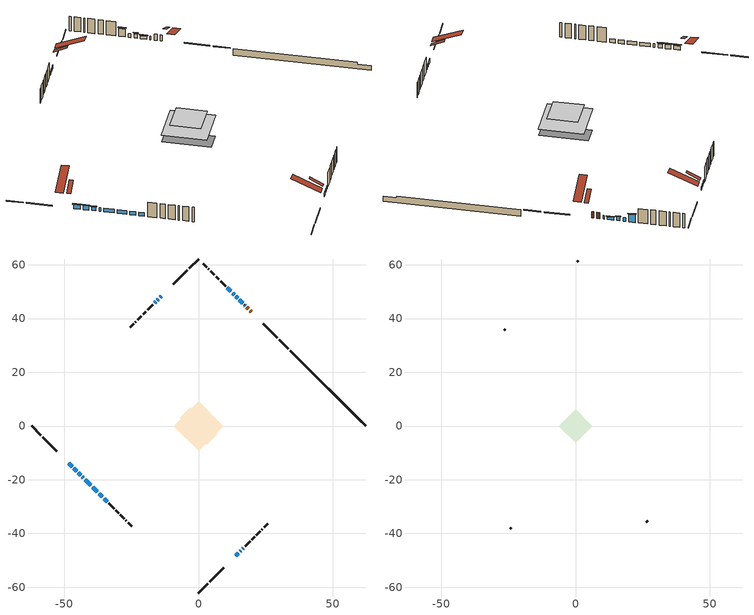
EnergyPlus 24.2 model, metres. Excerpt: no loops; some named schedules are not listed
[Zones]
conditioned space
 floor outside (Floor1 construction): -3.05,0 0,3.05 3.05,0 0,-3.05 z0.71
 floor adiabatic (AdiabaticFloorConstruction): -9.21,0 0,9.21 9.21,0 0,-9.21 z3.15
 floor foundation (Slab1 construction): -7.01,3.04 -3.04,7.01 7.01,-3.04 3.04,-7.01 z-1.52
 wall outside (RimJoist1 construction): 0,-62.17 3.48,-58.69 / -62.17,0 -58.69,-3.48 / 0,62.17 -3.48,58.69 / 33.47,28.7 29.99,32.18 z0.71:1.01
 wall outside (RimJoist2 construction): 4.14,-58.03 9.4,-52.78 / -58.03,-4.14 -52.78,-9.4 / -4.14,58.03 -9.4,52.78 / 29.34,32.84 24.08,38.09 z0.71:1.01
 wall outside (AdiabaticWallConstruction 1): 19.67,42.5 19.24,42.93 / 18.58,43.59 17.97,44.2 z0.71:2.74
 wall outside (AdiabaticWallConstruction): 17.32,44.85 17.12,45.05 / 13.8,-48.37 14.81,-47.36 / -13.8,48.37 -14.27,47.9 / -14.93,47.25 -15.33,46.85 / 15.47,-46.7 15.77,-46.4 / 13.25,48.92 12.72,49.45 / 16.42,-45.75 16.68,-45.49 / -43.22,-18.95 -42.87,-19.3 / -42.21,-19.96 -40.12,-22.05 / -39.46,-22.71 -37.6,-24.57 / -15.98,46.19 -16.38,45.79 / -36.95,-25.23 -35.75,-26.42 / -35.1,-27.07 -33.99,-28.18 z0.71:1.93; -48.37,-13.8 -47.09,-15.08 z0.71:2.08; -46.43,-15.74 -45.36,-16.82 z0.71:2.13; -44.7,-17.47 -43.87,-18.3 / 14.54,47.63 13.91,48.26 z0.71:2.03; 16.47,45.7 15.19,46.98 z0.71:1.68; 12.07,50.1 10.79,51.38 z0.71:3.38
 wall outside (Wall1 construction): 17.33,-44.84 19.22,-42.95 / -33.33,-28.84 -31.44,-30.73 / -17.04,45.13 -18.92,43.25 / 10.13,52.04 8.25,53.92 z0.71:5.59
 wall outside (Wall2 construction): 19.88,-42.29 20.9,-41.27 / -30.79,-31.38 -29.77,-32.4 / -19.58,42.59 -20.6,41.57 / 7.59,54.58 6.57,55.6 z0.71:5.59
 wall outside (Wall3 construction): 21.55,-40.62 22.98,-39.19 / -29.11,-33.06 -27.69,-34.48 / -21.26,40.91 -22.68,39.49 / 5.91,56.26 4.49,57.68 z0.71:5.59
 wall outside (Wall4 construction): 23.64,-38.54 23.82,-38.35 / -27.03,-35.14 -26.85,-35.33 / -23.34,38.83 -23.52,38.65 / 3.83,58.34 3.65,58.52 z0.71:5.59
 wall outside (Wall5 construction): 24.48,-37.7 25.75,-36.42 / -26.19,-35.98 -24.91,-37.26 / -24.18,37.99 -25.45,36.72 / 2.99,59.18 1.72,60.45 z0.71:5.59
 wall foundation (FoundationWall1 construction): 34.13,28.04,-1.52 34.13,28.04,0.71 59.37,2.8,0.71 59.37,2.8,0.15 62.17,0,0.15 62.17,0,-1.52
 window (WindowConstruction 13): 17.32,44.85 17.13,45.04 z0.71:1.93
 window (WindowConstruction 6): 13.8,-48.37 14.81,-47.36 z0.71:1.93
 window (WindowConstruction 7): -48.37,-13.8 -47.09,-15.08 z0.71:2.08
 window (WindowConstruction 8): -46.43,-15.74 -45.36,-16.81 z0.71:2.13
 window (WindowConstruction 9): -13.8,48.37 -14.27,47.9 z0.71:1.93
 window (WindowConstruction 10): -44.7,-17.47 -43.87,-18.3 z0.71:2.03
 window (WindowConstruction 11): 16.47,45.7 15.19,46.98 z0.71:1.68
 window (WindowConstruction 12): 14.54,47.63 13.91,48.26 z0.71:2.03
 window (WindowConstruction 15): -14.93,47.24 -15.32,46.85 z0.71:1.93
 window (WindowConstruction 16): 15.47,-46.7 15.77,-46.4 z0.71:1.93
 window (WindowConstruction 14): 13.25,48.92 12.72,49.45 z0.71:1.93
 window (WindowConstruction 17): 16.42,-45.75 16.68,-45.5 z0.71:1.93
 window (WindowConstruction 18): -43.22,-18.96 -42.87,-19.3 z0.71:1.93
 window (WindowConstruction): 12.07,50.1 10.79,51.38 z0.71:3.38
 window (WindowConstruction 1): -42.21,-19.96 -40.12,-22.05 z0.71:1.93
 window (WindowConstruction 2): -39.46,-22.71 -37.6,-24.57 z0.71:1.93
 window (WindowConstruction 3): -15.98,46.19 -16.38,45.79 z0.71:1.93
 window (WindowConstruction 4): -36.94,-25.23 -35.75,-26.42 z0.71:1.93
 window (WindowConstruction 5): -35.1,-27.07 -33.99,-28.18 z0.71:1.93
 door (Door): 19.67,42.5 19.24,42.93 z0.71:2.74
 door (Door 1): 18.58,43.59 17.98,44.2 z0.71:2.74
 ceiling adiabatic (AdiabaticFloorConstruction): 0,-9.21 9.21,0 0,9.21 -9.21,0 z3.15
 roof outside (Roof2 construction): 13.15,-49.02,5.59 10.31,-46.19,7.59 9.52,-46.98,7.59 12.36,-49.82,5.59; -49.02,-13.15,5.59 -46.19,-10.31,7.59 -46.98,-9.52,7.59 -49.82,-12.36,5.59; -13.15,49.02,5.59 -10.31,46.19,7.59 -9.52,46.98,7.59 -12.36,49.82,5.59; 20.33,41.84,5.59 17.49,39.01,7.59 18.29,38.22,7.59 21.12,41.05,5.59
attic - vented
 floor to conditioned space (Floor2 construction Reversed): -6.33,0 0,6.33 6.33,0 0,-6.33 z5.59
 wall outside (Wall7 construction): 26.41,-35.76 26.81,-35.36 / -24.26,-37.91 -23.85,-38.32 / -26.11,36.06 -26.51,35.66 / 1.06,61.11 0.66,61.51 z0.71:5.59
 roof outside (Roof1 construction): 11.7,-50.47,5.59 5.62,-44.39,9.17 3.97,-46.04,9.17 10.05,-52.12,5.59; -50.47,-11.7,5.59 -44.39,-5.62,9.17 -46.04,-3.97,9.17 -52.12,-10.05,5.59; -11.7,50.47,5.59 -5.62,44.39,9.17 -3.97,46.04,9.17 -10.05,52.12,5.59; 21.78,40.4,5.59 15.7,34.32,9.17 17.34,32.67,9.17 23.42,38.75,5.59
shading: -46.88,-15.29 -48.58,-13.59 -48.79,-13.8 -47.09,-15.5 z2.38; -45.15,-17.03 -46.65,-15.53 -46.86,-15.74 -45.36,-17.24 z2.43; -43.66,-18.51 -44.91,-17.26 -45.12,-17.47 -43.87,-18.72 z2.33; 14.98,47.19 16.68,45.49 16.89,45.7 15.19,47.4 z1.97; 13.7,48.48 14.75,47.42 14.96,47.63 13.91,48.69 z2.33; 10.58,51.59 12.28,49.89 12.49,50.1 10.79,51.8 z3.68
[Building]
Building 1: Terrain=Suburbs
[Site:Location]
Montreal Intl AP_QC: Latitude {deg}=45.47; Longitude {deg}=-73.74; Time Zone {hr}=-5; Elevation {m}=36; Keep Site Location Information=Yes
[Site:GroundTemperature:Shallow]
2.07863, -0.316383, -0.508184, 0.628371, 5.19101, 9.73239, 13.6695, 16.1636, 16.3755, 14.347, 10.5102, 6.10817
[Site:WaterMainsTemperature]
Calculation Method=Schedule; Temperature Schedule=mains temperature schedule
[Material] Roughness=Rough; Thermal Absorptance=0.9
Name | Thickness {m} | Conductivity {W/m-K} | Density {kg/m3} | Specific Heat {J/kg-K} | Solar Absorptance | Visible Absorptance
asphalt or fiberglass shingles | 0.00635 | 0.162714 | 1121.4 | 1465.45 | 0.84 | 0.84
ceiling loosefill ins | 0.169333 | 0.0480833 | 16.02 | 1046.75 | 0.7 | 0.7
ceiling stud and cavity | 0.1397 | 0.0828155 | 65.682 | 1177.47 | 0.7 | 0.7
concrete 4.0 in. | 0.1016 | 1.803125 | 2242.8 | 837.4 | 0.7 | 0.7
concrete 8.0 in. | 0.2032 | 1.803125 | 2242.8 | 837.4 | 0.7 | 0.7
door material | 0.04445 | 0.0451087 | 512.64 | 1214.23 | 0.7 | 0.7
exterior vertical ins | 0.0451399 | 0.029427 | 32.04 | 1214.23 | 0.7 | 0.7
floor covering | 0.0127 | 0.0433444 | 54.468 | 1339.84 | 0.6 | 0.6
floor rigid ins; rim joist rigid ins; roof rigid ins; wall rigid ins | 0.051816 | 0.029427 | 32.04 | 1214.23 | 0.7 | 0.7
floor rigid ins 1; wall rigid ins 1 | 0.512978 | 0.029427 | 32.04 | 1214.23 | 0.7 | 0.7
floor stud and cavity | 0.1397 | 0.0785367 | 92.3553 | 1139.71 | 0.7 | 0.7
floor stud and cavity 1 | 0.1397 | 1.75129 | 37.0049 | 1207.88 | 0.7 | 0.7
furniture material conditioned space 1 | 0.1524 | 0.115458 | 640.8 | 1214.23 | 0.6 | 0.6
gypsum board | 0.0127 | 0.160291 | 801 | 837.4 | 0.6 | 0.6
gypsum board 1 | 0.0127 | 0.160291 | 801 | 837.4 | 0.7 | 0.7
osb sheathing 0.5 in. | 0.0127 | 0.115458 | 512.64 | 1214.23 | 0.7 | 0.7
osb sheathing 0.75 in. | 0.01905 | 0.115458 | 512.64 | 1214.23 | 0.7 | 0.7
osb sheathing 2.0 in. | 0.0508 | 0.115458 | 512.64 | 1214.23 | 0.7 | 0.7
rim joist stud and cavity | 0.0508 | 0.0380316 | 125.044 | 1163.47 | 0.6 | 0.6
rim joist stud and cavity 1 | 0.0508 | 0.0327625 | 125.044 | 1163.47 | 0.6 | 0.6
roof stud and cavity | 0.2032 | 0.154874 | 78.34581 | 1123.46 | 0.7 | 0.7
wall stud and cavity | 0.1397 | 0.15141 | 139.0536 | 1170.24 | 0.7 | 0.7
wall stud and cavity 1 | 0.1397 | 0.19304 | 139.0536 | 1170.24 | 0.7 | 0.7
wall stud and cavity 2 | 0.1397 | 0.234041 | 139.0536 | 1170.24 | 0.7 | 0.7
wall stud and cavity 3 | 0.1397 | 0.189807 | 139.0536 | 1170.24 | 0.7 | 0.7
wall stud and cavity 4 | 0.1397 | 0.192105 | 139.0536 | 1170.24 | 0.7 | 0.7
wall stud and cavity 5 | 0.0889 | 6.1454 | 50.32683 | 1063.81 | 0.6 | 0.6
wall stud and cavity 6 | 0.0889 | 0.380278 | 52.3479 | 1209.89 | 0.7 | 0.7
wall stud and cavity 7 | 0.0889 | 0.391764 | 83.0341 | 1211.67 | 0.7 | 0.7
wood siding | 0.0254 | 0.102417 | 544.68 | 1172.36 | 0 | 0
wood siding 1 | 0.00254 | 0.102417 | 544.68 | 1172.36 | 0 | 0
wood siding 2; wood siding 3; wood siding 4 | 0.0254 | 0.102417 | 544.68 | 1172.36 | 0.7 | 0.7
[WindowMaterial:SimpleGlazingSystem]
Name | U-Factor {W/m2-K} | Solar Heat Gain Coefficient
WindowMaterial | 2.875907 | 0.71
WindowMaterial 1 | 2.90827 | 0.6
WindowMaterial 10 | 2.969594 | 0.62
WindowMaterial 11 | 2.918492 | 0.67
WindowMaterial 12 | 2.93496 | 0.65
WindowMaterial 13 | 3.15015 | 0.45
WindowMaterial 14 | 2.983789 | 0.61
WindowMaterial 15 | 3.023535 | 0.57
WindowMaterial 16 | 3.026374 | 0.56
WindowMaterial 17 | 2.98833 | 0.6
WindowMaterial 2 | 2.8884 | 0.7
WindowMaterial 3 | 2.963916 | 0.62
WindowMaterial 4 | 2.96278 | 0.63
WindowMaterial 5 | 2.91168 | 0.67
WindowMaterial 6 | 2.91792 | 0.67
WindowMaterial 7 | 2.89919 | 0.69
WindowMaterial 8 | 2.90373 | 0.68
WindowMaterial 9 | 2.96903 | 0.62
[Construction]
AdiabaticFloorConstruction: floor stud and cavity 1, floor rigid ins 1, osb sheathing 0.75 in., floor covering
AdiabaticWallConstruction: wood siding 3, wall rigid ins 1, wall stud and cavity 6, gypsum board
AdiabaticWallConstruction 1: wood siding 4, wall rigid ins 1, wall stud and cavity 6, gypsum board
Door; Door 1: door material
Floor1 construction: floor stud and cavity, floor rigid ins, osb sheathing 0.75 in., floor covering
Floor2 construction Reversed: gypsum board, ceiling stud and cavity, ceiling loosefill ins
FoundationWall1 construction: concrete 8.0 in., gypsum board 1
furniture construction conditioned space 1: furniture material conditioned space 1
PartitionWallConstruction: gypsum board, wall stud and cavity 7, gypsum board
RimJoist1 construction: wood siding 2, rim joist rigid ins, osb sheathing 2.0 in., rim joist stud and cavity
RimJoist2 construction: wood siding 2, rim joist rigid ins, osb sheathing 2.0 in., rim joist stud and cavity 1
Roof1 construction: asphalt or fiberglass shingles
Roof2 construction: asphalt or fiberglass shingles, roof rigid ins, osb sheathing 0.75 in., roof stud and cavity, gypsum board
Slab1 construction: concrete 4.0 in.
Wall1 construction: wood siding, wall rigid ins, osb sheathing 0.5 in., wall stud and cavity, gypsum board
Wall2 construction: wood siding, wall rigid ins, osb sheathing 0.5 in., wall stud and cavity 1, gypsum board
Wall3 construction: wood siding, wall rigid ins, osb sheathing 0.5 in., wall stud and cavity 2, gypsum board
Wall4 construction: wood siding, wall rigid ins, osb sheathing 0.5 in., wall stud and cavity 3, gypsum board
Wall5 construction: wood siding, wall rigid ins, osb sheathing 0.5 in., wall stud and cavity 4, gypsum board
Wall7 construction: wood siding 1, wall stud and cavity 5
WindowConstruction: WindowMaterial
WindowConstruction 1: WindowMaterial 1
WindowConstruction 10: WindowMaterial 10
WindowConstruction 11: WindowMaterial 11
WindowConstruction 12: WindowMaterial 12
WindowConstruction 13: WindowMaterial 13
WindowConstruction 14; WindowConstruction 9: WindowMaterial 9
WindowConstruction 15: WindowMaterial 14
WindowConstruction 16: WindowMaterial 15
WindowConstruction 17: WindowMaterial 16
WindowConstruction 18: WindowMaterial 17
WindowConstruction 2: WindowMaterial 2
WindowConstruction 3: WindowMaterial 3
WindowConstruction 4: WindowMaterial 4
WindowConstruction 5: WindowMaterial 5
WindowConstruction 6: WindowMaterial 6
WindowConstruction 7: WindowMaterial 7
WindowConstruction 8: WindowMaterial 8
[Zone] Multiplier=1; Part of Total Floor Area=Yes
Name | Volume {m3}
attic - vented | 45.9025
conditioned space | 623.7
[Space]
Name | Zone | Volume {m3}
attic - vented 1 | attic - vented | 45.9025
conditioned space 1 | conditioned space | 623.7
[ZoneInfiltration:EffectiveLeakageArea]
infil attic - vented 1: Zone or Space=attic - vented 1; Schedule=Always On Discrete; Effective Air Leakage Area {cm2}=3201.6; Stack Coefficient=0.000588173; Wind Coefficient=1.6386e-05
[ZoneMixing]
whole house fan mix: Zone or Space=attic - vented; Schedule=Always On Continuous; Design Flow Rate Calculation Method=Flow/Zone; Design Flow Rate {m3/s}=0; Source Zone or Space=conditioned space
[SurfaceProperty:ExposedFoundationPerimeter]
Slab1: Exposed Perimeter Calculation Method=TotalExposedPerimeter; Total Exposed Perimeter {m}=39.655
[InternalMass] Zone or ZoneList=conditioned space; Space or SpaceList=conditioned space 1
Name | Construction | Surface Area {m2}
furniture mass conditioned space 1 | furniture construction conditioned space 1 | 107.208
partition wall mass | PartitionWallConstruction | 268.02
[Lights]
interior lighting: Zone or ZoneList or Space or SpaceList=conditioned space 1; Schedule=interior lighting schedule; Design Level Calculation Method=LightingLevel; Lighting Level {W}=343.2; Return Air Fraction=0; Fraction Radiant=0.6; Fraction Visible=0.2; Fraction Replaceable=1
[People]
occupants: Zone or ZoneList or Space or SpaceList=conditioned space 1; Number of People Schedule=occupants schedule; Number of People Calculation Method=People; Number of People=3; Fraction Radiant=0.314171; Sensible Heat Fraction=0.56303; Activity Level Schedule=occupants activity schedule; Carbon Dioxide Generation Rate {m3/s-W}=0; Enable ASHRAE 55 Comfort Warnings=No; Mean Radiant Temperature Calculation Type=EnclosureAveraged
[ElectricEquipment] Zone or ZoneList or Space or SpaceList=conditioned space 1; Design Level Calculation Method=EquipmentLevel
Name | Schedule | Design Level {W} | Fraction Latent | Fraction Radiant | Fraction Lost
clothes dryer | clothes dryer schedule | 140.772 | 0.015 | 0.081 | 0.85
clothes washer | clothes washer schedule | 32.1985 | 0.03 | 0.162 | 0.7
cooking range | cooking range schedule | 215.147 | 0.08 | 0.432 | 0.2
dishwasher | dishwasher schedule | 66.8632 | 0.3 | 0.18 | 0.4
fridge | fridge schedule | 72.9452 | 0 | 0.6 | 0
mech vent house fan | mech vent house fan schedule | 200 | 0 | 0 | 1
mech vent house fan cfis | mech vent house fan cfis schedule | 0 | 0 | 0 | 0
misc plug loads | misc plug loads schedule | 494.7 | 0.045 | 0.513 | 0.1
whole house fan | Always On Discrete | 0 | 0 | 0 | 1
[OtherEquipment] Zone or ZoneList or Space or SpaceList=conditioned space 1; Design Level Calculation Method=EquipmentLevel
Name | Fuel Type | Schedule | Design Level {W} | Fraction Latent | Fraction Radiant | Fraction Lost
clothes dryer 1 | Electricity | clothes dryer schedule | 0 | 0.015 | 0.081 | 0.85
cooking range 1 | Electricity | cooking range schedule | 0 | 0.08 | 0.432 | 0.2
general water use latent | None | general water use schedule | 62.594 | 1 | 0 | 0
general water use sensible | None | general water use schedule | -61.6891 | 0 | 0.6 | 0
mech vent house fan latent load | None | Always On Discrete | 0 | 1 | 0 | 0
mech vent house fan sensible load | None | Always On Discrete | 0 | 0 | 0 | 0
water heater energy adjustment1 | Electricity | Always On Discrete | 0.01 | 0 | 0 | 1
[ZoneInfiltration:DesignFlowRate] Zone or ZoneList or Space or SpaceList=conditioned space 1; Schedule=Always On Discrete; Design Flow Rate Calculation Method=Flow/Zone; Design Flow Rate {m3/s}=0
infil flow; natural vent flow; whole house fan flow
[Foundation:Kiva]
Foundation Kiva 1: Initial Indoor Air Temperature {C}=21; Wall Height Above Grade {m}=0.710001; Wall Depth Below Slab {m}=0.2032; Custom Block Material Name 1=exterior vertical ins; Custom Block Depth 1 {m}=2.23001; Custom Block X Position 1 {m}=0.2159; Custom Block Z Position 1 {m}=0
[Foundation:Kiva:Settings]
Soil Conductivity {W/m-K}=0.849921; Soil Density {kg/m3}=1842.3; Soil Specific Heat {J/kg-K}=418.7; Ground Solar Absorptivity=0.9; Ground Thermal Absorptivity=0.9; Ground Surface Roughness {m}=0.03; Far-Field Width {m}=40; Deep-Ground Boundary Condition=ZeroFlux; Deep-Ground Depth {m}=40; Minimum Cell Dimension {m}=0.2; Maximum Cell Growth Coefficient=3; Simulation Timestep=Timestep
[Exterior:Lights]
exterior lighting: Schedule=exterior lighting schedule; Design Level {W}=75.6
[Schedule:Constant]
Name | Hourly Value
Always On Continuous; mech vent house fan schedule; mech vent house fan cfis schedule; Always On Discrete | 1
occupants activity schedule | 117.228
fridge schedule | 0
[Schedule:Week:Daily]
interior lighting schedule Week Rule - Jan1-Jan27: interior lighting schedule day, interior lighting schedule day, interior lighting schedule day, interior lighting schedule day, interior lighting schedule day, interior lighting schedule day, interior lighting schedule day, interior lighting schedule default day, interior lighting schedule default day, interior lighting schedule default day, interior lighting schedule default day, interior lighting schedule default day
interior lighting schedule Week Rule - Jan28-Feb3: interior lighting schedule day, interior lighting schedule day, interior lighting schedule day, interior lighting schedule day, interior lighting schedule day 1, interior lighting schedule day 1, interior lighting schedule day 1, interior lighting schedule default day, interior lighting schedule default day, interior lighting schedule default day, interior lighting schedule default day, interior lighting schedule default day
interior lighting schedule Week Rule - Feb4-Feb24: interior lighting schedule day 1, interior lighting schedule day 1, interior lighting schedule day 1, interior lighting schedule day 1, interior lighting schedule day 1, interior lighting schedule day 1, interior lighting schedule day 1, interior lighting schedule default day, interior lighting schedule default day, interior lighting schedule default day, interior lighting schedule default day, interior lighting schedule default day
interior lighting schedule Week Rule - Feb25-Mar3: interior lighting schedule day 1, interior lighting schedule day 1, interior lighting schedule day 1, interior lighting schedule day 1, interior lighting schedule day 2, interior lighting schedule day 2, interior lighting schedule day 2, interior lighting schedule default day, interior lighting schedule default day, interior lighting schedule default day, interior lighting schedule default day, interior lighting schedule default day
interior lighting schedule Week Rule - Mar4-Mar31: interior lighting schedule day 2, interior lighting schedule day 2, interior lighting schedule day 2, interior lighting schedule day 2, interior lighting schedule day 2, interior lighting schedule day 2, interior lighting schedule day 2, interior lighting schedule default day, interior lighting schedule default day, interior lighting schedule default day, interior lighting schedule default day, interior lighting schedule default day
interior lighting schedule Week Rule - Apr1-Apr28: interior lighting schedule day 3, interior lighting schedule day 3, interior lighting schedule day 3, interior lighting schedule day 3, interior lighting schedule day 3, interior lighting schedule day 3, interior lighting schedule day 3, interior lighting schedule default day, interior lighting schedule default day, interior lighting schedule default day, interior lighting schedule default day, interior lighting schedule default day
interior lighting schedule Week Rule - Apr29-May5: interior lighting schedule day 3, interior lighting schedule day 3, interior lighting schedule day 4, interior lighting schedule day 4, interior lighting schedule day 4, interior lighting schedule day 4, interior lighting schedule day 4, interior lighting schedule default day, interior lighting schedule default day, interior lighting schedule default day, interior lighting schedule default day, interior lighting schedule default day
interior lighting schedule Week Rule - May6-May26: interior lighting schedule day 4, interior lighting schedule day 4, interior lighting schedule day 4, interior lighting schedule day 4, interior lighting schedule day 4, interior lighting schedule day 4, interior lighting schedule day 4, interior lighting schedule default day, interior lighting schedule default day, interior lighting schedule default day, interior lighting schedule default day, interior lighting schedule default day
interior lighting schedule Week Rule - May27-Jun2: interior lighting schedule day 4, interior lighting schedule day 4, interior lighting schedule day 4, interior lighting schedule day 4, interior lighting schedule day 4, interior lighting schedule day 5, interior lighting schedule day 5, interior lighting schedule default day, interior lighting schedule default day, interior lighting schedule default day, interior lighting schedule default day, interior lighting schedule default day
interior lighting schedule Week Rule - Jun3-Jun30: interior lighting schedule day 5, interior lighting schedule day 5, interior lighting schedule day 5, interior lighting schedule day 5, interior lighting schedule day 5, interior lighting schedule day 5, interior lighting schedule day 5, interior lighting schedule default day, interior lighting schedule default day, interior lighting schedule default day, interior lighting schedule default day, interior lighting schedule default day
interior lighting schedule Week Rule - Jul1-Jul28: interior lighting schedule day 6, interior lighting schedule day 6, interior lighting schedule day 6, interior lighting schedule day 6, interior lighting schedule day 6, interior lighting schedule day 6, interior lighting schedule day 6, interior lighting schedule default day, interior lighting schedule default day, interior lighting schedule default day, interior lighting schedule default day, interior lighting schedule default day
interior lighting schedule Week Rule - Jul29-Aug4: interior lighting schedule day 6, interior lighting schedule day 6, interior lighting schedule day 6, interior lighting schedule day 7, interior lighting schedule day 7, interior lighting schedule day 7, interior lighting schedule day 7, interior lighting schedule default day, interior lighting schedule default day, interior lighting schedule default day, interior lighting schedule default day, interior lighting schedule default day
interior lighting schedule Week Rule - Aug5-Aug25: interior lighting schedule day 7, interior lighting schedule day 7, interior lighting schedule day 7, interior lighting schedule day 7, interior lighting schedule day 7, interior lighting schedule day 7, interior lighting schedule day 7, interior lighting schedule default day, interior lighting schedule default day, interior lighting schedule default day, interior lighting schedule default day, interior lighting schedule default day
interior lighting schedule Week Rule - Aug26-Sep1: interior lighting schedule day 7, interior lighting schedule day 7, interior lighting schedule day 7, interior lighting schedule day 7, interior lighting schedule day 7, interior lighting schedule day 7, interior lighting schedule day 8, interior lighting schedule default day, interior lighting schedule default day, interior lighting schedule default day, interior lighting schedule default day, interior lighting schedule default day
interior lighting schedule Week Rule - Sep2-Sep29: interior lighting schedule day 8, interior lighting schedule day 8, interior lighting schedule day 8, interior lighting schedule day 8, interior lighting schedule day 8, interior lighting schedule day 8, interior lighting schedule day 8, interior lighting schedule default day, interior lighting schedule default day, interior lighting schedule default day, interior lighting schedule default day, interior lighting schedule default day
interior lighting schedule Week Rule - Sep30-Oct6: interior lighting schedule day 8, interior lighting schedule day 9, interior lighting schedule day 9, interior lighting schedule day 9, interior lighting schedule day 9, interior lighting schedule day 9, interior lighting schedule day 9, interior lighting schedule default day, interior lighting schedule default day, interior lighting schedule default day, interior lighting schedule default day, interior lighting schedule default day
interior lighting schedule Week Rule - Oct7-Oct27: interior lighting schedule day 9, interior lighting schedule day 9, interior lighting schedule day 9, interior lighting schedule day 9, interior lighting schedule day 9, interior lighting schedule day 9, interior lighting schedule day 9, interior lighting schedule default day, interior lighting schedule default day, interior lighting schedule default day, interior lighting schedule default day, interior lighting schedule default day
interior lighting schedule Week Rule - Oct28-Nov3: interior lighting schedule day 9, interior lighting schedule day 9, interior lighting schedule day 9, interior lighting schedule day 9, interior lighting schedule day 10, interior lighting schedule day 10, interior lighting schedule day 10, interior lighting schedule default day, interior lighting schedule default day, interior lighting schedule default day, interior lighting schedule default day, interior lighting schedule default day
interior lighting schedule Week Rule - Nov4-Nov24: interior lighting schedule day 10, interior lighting schedule day 10, interior lighting schedule day 10, interior lighting schedule day 10, interior lighting schedule day 10, interior lighting schedule day 10, interior lighting schedule day 10, interior lighting schedule default day, interior lighting schedule default day, interior lighting schedule default day, interior lighting schedule default day, interior lighting schedule default day
interior lighting schedule Week Rule - Nov25-Dec1: interior lighting schedule day 10, interior lighting schedule day 10, interior lighting schedule day 10, interior lighting schedule day 10, interior lighting schedule day 10, interior lighting schedule day 10, interior lighting schedule day 11, interior lighting schedule default day, interior lighting schedule default day, interior lighting schedule default day, interior lighting schedule default day, interior lighting schedule default day
interior lighting schedule Week Rule - Dec2-Dec31: interior lighting schedule day 11, interior lighting schedule day 11, interior lighting schedule day 11, interior lighting schedule day 11, interior lighting schedule day 11, interior lighting schedule day 11, interior lighting schedule day 11, interior lighting schedule default day, interior lighting schedule default day, interior lighting schedule default day, interior lighting schedule default day, interior lighting schedule default day
occupants schedule Week Rule - Jan1-Dec31: occupants schedule day, occupants schedule day, occupants schedule day, occupants schedule day, occupants schedule day, occupants schedule day, occupants schedule day, occupants schedule default day, occupants schedule default day, occupants schedule default day, occupants schedule default day, occupants schedule default day
clothes dryer schedule Week Rule - Jan1-Dec31: clothes dryer schedule day, clothes dryer schedule day, clothes dryer schedule day, clothes dryer schedule day, clothes dryer schedule day, clothes dryer schedule day, clothes dryer schedule day, clothes dryer schedule default day, clothes dryer schedule default day, clothes dryer schedule default day, clothes dryer schedule default day, clothes dryer schedule default day
clothes washer schedule Week Rule - Jan1-Dec31: clothes washer schedule day, clothes washer schedule day, clothes washer schedule day, clothes washer schedule day, clothes washer schedule day, clothes washer schedule day, clothes washer schedule day, clothes washer schedule default day, clothes washer schedule default day, clothes washer schedule default day, clothes washer schedule default day, clothes washer schedule default day
cooking range schedule Week Rule - Jan1-Dec31: cooking range schedule day, cooking range schedule day, cooking range schedule day, cooking range schedule day, cooking range schedule day, cooking range schedule day, cooking range schedule day, cooking range schedule default day, cooking range schedule default day, cooking range schedule default day, cooking range schedule default day, cooking range schedule default day
dishwasher schedule Week Rule - Jan1-Dec31: dishwasher schedule day, dishwasher schedule day, dishwasher schedule day, dishwasher schedule day, dishwasher schedule day, dishwasher schedule day, dishwasher schedule day, dishwasher schedule default day, dishwasher schedule default day, dishwasher schedule default day, dishwasher schedule default day, dishwasher schedule default day
misc plug loads schedule Week Rule - Jan1-Dec31: misc plug loads schedule day, misc plug loads schedule day, misc plug loads schedule day, misc plug loads schedule day, misc plug loads schedule day, misc plug loads schedule day, misc plug loads schedule day, misc plug loads schedule default day, misc plug loads schedule default day, misc plug loads schedule default day, misc plug loads schedule default day, misc plug loads schedule default day
general water use schedule Week Rule - Jan1-Dec31: general water use schedule day, general water use schedule day, general water use schedule day, general water use schedule day, general water use schedule day, general water use schedule day, general water use schedule day, general water use schedule default day, general water use schedule default day, general water use schedule default day, general water use schedule default day, general water use schedule default day
exterior lighting schedule Week Rule - Jan1-Jan27: exterior lighting schedule day, exterior lighting schedule day, exterior lighting schedule day, exterior lighting schedule day, exterior lighting schedule day, exterior lighting schedule day, exterior lighting schedule day, exterior lighting schedule default day, exterior lighting schedule default day, exterior lighting schedule default day, exterior lighting schedule default day, exterior lighting schedule default day
exterior lighting schedule Week Rule - Jan28-Feb3: exterior lighting schedule day, exterior lighting schedule day, exterior lighting schedule day, exterior lighting schedule day, exterior lighting schedule day 1, exterior lighting schedule day 1, exterior lighting schedule day 1, exterior lighting schedule default day, exterior lighting schedule default day, exterior lighting schedule default day, exterior lighting schedule default day, exterior lighting schedule default day
exterior lighting schedule Week Rule - Feb4-Feb24: exterior lighting schedule day 1, exterior lighting schedule day 1, exterior lighting schedule day 1, exterior lighting schedule day 1, exterior lighting schedule day 1, exterior lighting schedule day 1, exterior lighting schedule day 1, exterior lighting schedule default day, exterior lighting schedule default day, exterior lighting schedule default day, exterior lighting schedule default day, exterior lighting schedule default day
exterior lighting schedule Week Rule - Feb25-Mar3: exterior lighting schedule day 1, exterior lighting schedule day 1, exterior lighting schedule day 1, exterior lighting schedule day 1, exterior lighting schedule day 2, exterior lighting schedule day 2, exterior lighting schedule day 2, exterior lighting schedule default day, exterior lighting schedule default day, exterior lighting schedule default day, exterior lighting schedule default day, exterior lighting schedule default day
exterior lighting schedule Week Rule - Mar4-Mar31: exterior lighting schedule day 2, exterior lighting schedule day 2, exterior lighting schedule day 2, exterior lighting schedule day 2, exterior lighting schedule day 2, exterior lighting schedule day 2, exterior lighting schedule day 2, exterior lighting schedule default day, exterior lighting schedule default day, exterior lighting schedule default day, exterior lighting schedule default day, exterior lighting schedule default day
exterior lighting schedule Week Rule - Apr1-Apr28: exterior lighting schedule day 3, exterior lighting schedule day 3, exterior lighting schedule day 3, exterior lighting schedule day 3, exterior lighting schedule day 3, exterior lighting schedule day 3, exterior lighting schedule day 3, exterior lighting schedule default day, exterior lighting schedule default day, exterior lighting schedule default day, exterior lighting schedule default day, exterior lighting schedule default day
exterior lighting schedule Week Rule - Apr29-May5: exterior lighting schedule day 3, exterior lighting schedule day 3, exterior lighting schedule day 4, exterior lighting schedule day 4, exterior lighting schedule day 4, exterior lighting schedule day 4, exterior lighting schedule day 4, exterior lighting schedule default day, exterior lighting schedule default day, exterior lighting schedule default day, exterior lighting schedule default day, exterior lighting schedule default day
exterior lighting schedule Week Rule - May6-May26: exterior lighting schedule day 4, exterior lighting schedule day 4, exterior lighting schedule day 4, exterior lighting schedule day 4, exterior lighting schedule day 4, exterior lighting schedule day 4, exterior lighting schedule day 4, exterior lighting schedule default day, exterior lighting schedule default day, exterior lighting schedule default day, exterior lighting schedule default day, exterior lighting schedule default day
exterior lighting schedule Week Rule - May27-Jun2: exterior lighting schedule day 4, exterior lighting schedule day 4, exterior lighting schedule day 4, exterior lighting schedule day 4, exterior lighting schedule day 4, exterior lighting schedule day 5, exterior lighting schedule day 5, exterior lighting schedule default day, exterior lighting schedule default day, exterior lighting schedule default day, exterior lighting schedule default day, exterior lighting schedule default day
exterior lighting schedule Week Rule - Jun3-Jun30: exterior lighting schedule day 5, exterior lighting schedule day 5, exterior lighting schedule day 5, exterior lighting schedule day 5, exterior lighting schedule day 5, exterior lighting schedule day 5, exterior lighting schedule day 5, exterior lighting schedule default day, exterior lighting schedule default day, exterior lighting schedule default day, exterior lighting schedule default day, exterior lighting schedule default day
exterior lighting schedule Week Rule - Jul1-Jul28: exterior lighting schedule day 6, exterior lighting schedule day 6, exterior lighting schedule day 6, exterior lighting schedule day 6, exterior lighting schedule day 6, exterior lighting schedule day 6, exterior lighting schedule day 6, exterior lighting schedule default day, exterior lighting schedule default day, exterior lighting schedule default day, exterior lighting schedule default day, exterior lighting schedule default day
[Schedule:Year]
interior lighting schedule: interior lighting schedule Week Rule - Jan1-Jan27, 1, 1, 1, 27, interior lighting schedule Week Rule - Jan28-Feb3, 1, 28, 2, 3, interior lighting schedule Week Rule - Feb4-Feb24, 2, 4, 2, 24, interior lighting schedule Week Rule - Feb25-Mar3, 2, 25, 3, 3, interior lighting schedule Week Rule - Mar4-Mar31, 3, 4, 3, 31, interior lighting schedule Week Rule - Apr1-Apr28, 4, 1, 4, 28, interior lighting schedule Week Rule - Apr29-May5, 4, 29, 5, 5, interior lighting schedule Week Rule - May6-May26, 5, 6, 5, 26, interior lighting schedule Week Rule - May27-Jun2, 5, 27, 6, 2, interior lighting schedule Week Rule - Jun3-Jun30, 6, 3, 6, 30, interior lighting schedule Week Rule - Jul1-Jul28, 7, 1, 7, 28, interior lighting schedule Week Rule - Jul29-Aug4, 7, 29, 8, 4, interior lighting schedule Week Rule - Aug5-Aug25, 8, 5, 8, 25, interior lighting schedule Week Rule - Aug26-Sep1, 8, 26, 9, 1, interior lighting schedule Week Rule - Sep2-Sep29, 9, 2, 9, 29, interior lighting schedule Week Rule - Sep30-Oct6, 9, 30, 10, 6, interior lighting schedule Week Rule - Oct7-Oct27, 10, 7, 10, 27, interior lighting schedule Week Rule - Oct28-Nov3, 10, 28, 11, 3, interior lighting schedule Week Rule - Nov4-Nov24, 11, 4, 11, 24, interior lighting schedule Week Rule - Nov25-Dec1, 11, 25, 12, 1, interior lighting schedule Week Rule - Dec2-Dec31, 12, 2, 12, 31
occupants schedule: occupants schedule Week Rule - Jan1-Dec31, 1, 1, 12, 31
clothes dryer schedule: clothes dryer schedule Week Rule - Jan1-Dec31, 1, 1, 12, 31
clothes washer schedule: clothes washer schedule Week Rule - Jan1-Dec31, 1, 1, 12, 31
cooking range schedule: cooking range schedule Week Rule - Jan1-Dec31, 1, 1, 12, 31
dishwasher schedule: dishwasher schedule Week Rule - Jan1-Dec31, 1, 1, 12, 31
misc plug loads schedule: misc plug loads schedule Week Rule - Jan1-Dec31, 1, 1, 12, 31
general water use schedule: general water use schedule Week Rule - Jan1-Dec31, 1, 1, 12, 31
exterior lighting schedule: exterior lighting schedule Week Rule - Jan1-Jan27, 1, 1, 1, 27, exterior lighting schedule Week Rule - Jan28-Feb3, 1, 28, 2, 3, exterior lighting schedule Week Rule - Feb4-Feb24, 2, 4, 2, 24, exterior lighting schedule Week Rule - Feb25-Mar3, 2, 25, 3, 3, exterior lighting schedule Week Rule - Mar4-Mar31, 3, 4, 3, 31, exterior lighting schedule Week Rule - Apr1-Apr28, 4, 1, 4, 28, exterior lighting schedule Week Rule - Apr29-May5, 4, 29, 5, 5, exterior lighting schedule Week Rule - May6-May26, 5, 6, 5, 26, exterior lighting schedule Week Rule - May27-Jun2, 5, 27, 6, 2, exterior lighting schedule Week Rule - Jun3-Jun30, 6, 3, 6, 30, exterior lighting schedule Week Rule - Jul1-Jul28, 7, 1, 7, 28, exterior lighting schedule Week Rule - Jul29-Aug4, 7, 29, 8, 4, exterior lighting schedule Week Rule - Aug5-Aug25, 8, 5, 8, 25, exterior lighting schedule Week Rule - Aug26-Sep1, 8, 26, 9, 1, exterior lighting schedule Week Rule - Sep2-Sep29, 9, 2, 9, 29, exterior lighting schedule Week Rule - Sep30-Oct6, 9, 30, 10, 6, exterior lighting schedule Week Rule - Oct7-Oct27, 10, 7, 10, 27, exterior lighting schedule Week Rule - Oct28-Nov3, 10, 28, 11, 3, exterior lighting schedule Week Rule - Nov4-Nov24, 11, 4, 11, 24, exterior lighting schedule Week Rule - Nov25-Dec1, 11, 25, 12, 1, exterior lighting schedule Week Rule - Dec2-Dec31, 12, 2, 12, 31
[Schedule:Compact]
mains temperature schedule: Through: 01/01, For: AllDays, Until: 24:00, 6.56833, Through: 01/02, For: AllDays, Until: 24:00, 6.48722, Through: 01/03, For: AllDays, Until: 24:00, 6.40722, Through: 01/04, For: AllDays, Until: 24:00, 6.32889, Through: 01/05, For: AllDays, Until: 24:00, 6.25167, Through: 01/06, For: AllDays, Until: 24:00, 6.17611, Through: 01/07, For: AllDays, Until: 24:00, 6.10222, Through: 01/08, For: AllDays, Until: 24:00, 6.02944, Through: 01/09, For: AllDays, Until: 24:00, 5.95833, Through: 01/10, For: AllDays, Until: 24:00, 5.88889, Through: 01/11, For: AllDays, Until: 24:00, 5.82056, Through: 01/12, For: AllDays, Until: 24:00, 5.75444, Through: 01/13, For: AllDays, Until: 24:00, 5.68944, Through: 01/14, For: AllDays, Until: 24:00, 5.62611, Through: 01/15, For: AllDays, Until: 24:00, 5.56444, Through: 01/16, For: AllDays, Until: 24:00, 5.50444, Through: 01/17, For: AllDays, Until: 24:00, 5.44611, Through: 01/18, For: AllDays, Until: 24:00, 5.38944, Through: 01/19, For: AllDays, Until: 24:00, 5.33389, Through: 01/20, For: AllDays, Until: 24:00, 5.28111, Through: 01/21, For: AllDays, Until: 24:00, 5.22944, Through: 01/22, For: AllDays, Until: 24:00, 5.17944, Through: 01/23, For: AllDays, Until: 24:00, 5.13111, Through: 01/24, For: AllDays, Until: 24:00, 5.085, Through: 01/25, For: AllDays, Until: 24:00, 5.04056, Through: 01/26, For: AllDays, Until: 24:00, 4.99778, Through: 01/27, For: AllDays, Until: 24:00, 4.95667, Through: 01/28, For: AllDays, Until: 24:00, 4.91778, Through: 01/29, For: AllDays, Until: 24:00, 4.88056, Through: 01/30, For: AllDays, Until: 24:00, 4.845, Through: 01/31, For: AllDays, Until: 24:00, 4.81167, Through: 02/01, For: AllDays, Until: 24:00, 4.77944, Through: 02/02, For: AllDays, Until: 24:00, 4.75, Through: 02/03, For: AllDays, Until: 24:00, 4.72167, Through: 02/04, For: AllDays, Until: 24:00, 4.69611, Through: 02/05, For: AllDays, Until: 24:00, 4.67167, Through: 02/06, For: AllDays, Until: 24:00, 4.64944, Through: 02/07, For: AllDays, Until: 24:00, 4.62889, Through: 02/08, For: AllDays, Until: 24:00, 4.61056, Through: 02/09, For: AllDays, Until: 24:00, 4.59389, Through: 02/10, For: AllDays, Until: 24:00, 4.57944, Through: 02/11, For: AllDays, Until: 24:00, 4.56667, Through: 02/12, For: AllDays, Until: 24:00, 4.55611, Through: 02/13, For: AllDays, Until: 24:00, 4.54722, Through: 02/14, For: AllDays, Until: 24:00, 4.54056, Through: 02/15, For: AllDays, Until: 24:00, 4.53556, Through: 02/16, For: AllDays, Until: 24:00, 4.53278, Through: 02/17, For: AllDays, Until: 24:00, 4.53167, Through: 02/18, For: AllDays, Until: 24:00, 4.53278, Through: 02/19, For: AllDays, Until: 24:00, 4.53556, Through: 02/20, For: AllDays, Until: 24:00, 4.54056, Through: 02/21, For: AllDays, Until: 24:00, 4.54722, Through: 02/22, For: AllDays, Until: 24:00, 4.55611, Through: 02/23, For: AllDays, Until: 24:00, 4.56667, Through: 02/24, For: AllDays, Until: 24:00, 4.57944, Through: 02/25, For: AllDays, Until: 24:00, 4.59389, Through: 02/26, For: AllDays, Until: 24:00, 4.61056, Through: 02/27, For: AllDays, Until: 24:00, 4.62889, Through: 02/28, For: AllDays, Until: 24:00, 4.64889, Through: 03/01, For: AllDays, Until: 24:00, 4.67111, Through: 03/02, For: AllDays, Until: 24:00, 4.69556, Through: 03/03, For: AllDays, Until: 24:00, 4.72167, Through: 03/04, For: AllDays, Until: 24:00, 4.74944, Through: 03/05, For: AllDays, Until: 24:00, 4.77944, Through: 03/06, For: AllDays, Until: 24:00, 4.81111, Through: 03/07, For: AllDays, Until: 24:00, 4.84444, Through: 03/08, For: AllDays, Until: 24:00, 4.88, Through: 03/09, For: AllDays, Until: 24:00, 4.91722, Through: 03/10, For: AllDays, Until: 24:00, 4.95611, Through: 03/11, For: AllDays, Until: 24:00, 4.99722, Through: 03/12, For: AllDays, Until: 24:00, 5.04, Through: 03/13, For: AllDays, Until: 24:00, 5.08444, Through: 03/14, For: AllDays, Until: 24:00, 5.13056, Through: 03/15, For: AllDays, Until: 24:00, 5.17889, Through: 03/16, For: AllDays, Until: 24:00, 5.22833, Through: 03/17, For: AllDays, Until: 24:00, 5.28, Through: 03/18, For: AllDays, Until: 24:00, 5.33333, Through: 03/19, For: AllDays, Until: 24:00, 5.38833, Through: 03/20, For: AllDays, Until: 24:00, 5.445, Through: 03/21, For: AllDays, Until: 24:00, 5.50333, Through: 03/22, For: AllDays, Until: 24:00, 5.56333, Through: 03/23, For: AllDays, Until: 24:00, 5.625, Through: 03/24, For: AllDays, Until: 24:00, 5.68833, Through: 03/25, For: AllDays, Until: 24:00, 5.75333, Through: 03/26, For: AllDays, Until: 24:00, 5.81944, Through: 03/27, For: AllDays, Until: 24:00, 5.88778, Through: 03/28, For: AllDays, Until: 24:00, 5.95722, Through: 03/29, For: AllDays, Until: 24:00, 6.02833, Through: 03/30, For: AllDays, Until: 24:00, 6.10111, Through: 03/31, For: AllDays, Until: 24:00, 6.175, Through: 04/01, For: AllDays, Until: 24:00, 6.25056, Through: 04/02, For: AllDays, Until: 24:00, 6.32778, Through: 04/03, For: AllDays, Until: 24:00, 6.40611, Through: 04/04, For: AllDays, Until: 24:00, 6.48556, Through: 04/05, For: AllDays, Until: 24:00, 6.56722, Through: 04/06, For: AllDays, Until: 24:00, 6.64944, Through: 04/07, For: AllDays, Until: 24:00, 6.73333, Through: 04/08, For: AllDays, Until: 24:00, 6.81833, Through: 04/09, For: AllDays, Until: 24:00, 6.905, Through: 04/10, For: AllDays, Until: 24:00, 6.99278, Through: 04/11, For: AllDays, Until: 24:00, 7.08111, Through: 04/12, For: AllDays, Until: 24:00, 7.17167, Through: 04/13, For: AllDays, Until: 24:00, 7.26278, Through: 04/14, For: AllDays, Until: 24:00, 7.355, Through: 04/15, For: AllDays, Until: 24:00, 7.44833, Through: 04/16, For: AllDays, Until: 24:00, 7.54278, Through: 04/17, For: AllDays, Until: 24:00, 7.63889, Through: 04/18, For: AllDays, Until: 24:00, 7.735, Through: 04/19, For: AllDays, Until: 24:00, 7.83278, Through: 04/20, For: AllDays, Until: 24:00, 7.93167, Through: 04/21, For: AllDays, Until: 24:00, 8.03111, Through: 04/22, For: AllDays, Until: 24:00, 8.13167, Through: 04/23, For: AllDays, Until: 24:00, 8.23278, Through: 04/24, For: AllDays, Until: 24:00, 8.335, Through: 04/25, For: AllDays, Until: 24:00, 8.43778, Through: 04/26, For: AllDays, Until: 24:00, 8.54167, Through: 04/27, For: AllDays, Until: 24:00, 8.64611, Through: 04/28, For: AllDays, Until: 24:00, 8.75167, Through: 04/29, For: AllDays, Until: 24:00, 8.85778, Through: 04/30, For: AllDays, Until: 24:00, 8.96444, Through: 05/01, For: AllDays, Until: 24:00, 9.07167, Through: 05/02, For: AllDays, Until: 24:00, 9.17944, Through: 05/03, For: AllDays, Until: 24:00, 9.28778, Through: 05/04, For: AllDays, Until: 24:00, 9.39667, Through: 05/05, For: AllDays, Until: 24:00, 9.50667, Through: 05/06, For: AllDays, Until: 24:00, 9.61667, Through: 05/07, For: AllDays, Until: 24:00, 9.72667, Through: 05/08, For: AllDays, Until: 24:00, 9.83778, Through: 05/09, For: AllDays, Until: 24:00, 9.94889, Through: 05/10, For: AllDays, Until: 24:00, 10.0606, Through: 05/11, For: AllDays, Until: 24:00, 10.1722, Through: 05/12, For: AllDays, Until: 24:00, 10.2844, Through: 05/13, For: AllDays, Until: 24:00, 10.3967, Through: 05/14, For: AllDays, Until: 24:00, 10.5094, Through: 05/15, For: AllDays, Until: 24:00, 10.6222, Through: 05/16, For: AllDays, Until: 24:00, 10.735, Through: 05/17, For: AllDays, Until: 24:00, 10.8478, Through: 05/18, For: AllDays, Until: 24:00, 10.9611, Through: 05/19, For: AllDays, Until: 24:00, 11.0744, Through: 05/20, For: AllDays, Until: 24:00, 11.1872, Through: 05/21, For: AllDays, Until: 24:00, 11.3006, Through: 05/22, For: AllDays, Until: 24:00, 11.4133, Through: 05/23, For: AllDays, Until: 24:00, 11.5267, Through: 05/24, For: AllDays, Until: 24:00, 11.6394, Through: 05/25, For: AllDays, Until: 24:00, 11.7522, Through: 05/26, For: AllDays, Until: 24:00, 11.8644, Through: 05/27, For: AllDays, Until: 24:00, 11.9767, Through: 05/28, For: AllDays, Until: 24:00, 12.0889, Through: 05/29, For: AllDays, Until: 24:00, 12.2006, Through: 05/30, For: AllDays, Until: 24:00, 12.3122, Through: 05/31, For: AllDays, Until: 24:00, 12.4228, Through: 06/01, For: AllDays, Until: 24:00, 12.5339, Through: 06/02, For: AllDays, Until: 24:00, 12.6439, Through: 06/03, For: AllDays, Until: 24:00, 12.7539, Through: 06/04, For: AllDays, Until: 24:00, 12.8628, Through: 06/05, For: AllDays, Until: 24:00, 12.9717, Through: 06/06, For: AllDays, Until: 24:00, 13.08, Through: 06/07, For: AllDays, Until: 24:00, 13.1878, Through: 06/08, For: AllDays, Until: 24:00, 13.2944, Through: 06/09, For: AllDays, Until: 24:00, 13.4011, Through: 06/10, For: AllDays, Until: 24:00, 13.5067, Through: 06/11, For: AllDays, Until: 24:00, 13.6117, Through: 06/12, For: AllDays, Until: 24:00, 13.7156, Through: 06/13, For: AllDays, Until: 24:00, 13.8194, Through: 06/14, For: AllDays, Until: 24:00, 13.9222, Through: 06/15, For: AllDays, Until: 24:00, 14.0239, Through: 06/16, For: AllDays, Until: 24:00, 14.125, Through: 06/17, For: AllDays, Until: 24:00, 14.225, Through: 06/18, For: AllDays, Until: 24:00, 14.3239, Through: 06/19, For: AllDays, Until: 24:00, 14.4222, Through: 06/20, For: AllDays, Until: 24:00, 14.5194, Through: 06/21, For: AllDays, Until: 24:00, 14.6156, Through: 06/22, For: AllDays, Until: 24:00, 14.7106, Through: 06/23, For: AllDays, Until: 24:00, 14.805, Through: 06/24, For: AllDays, Until: 24:00, 14.8978, Through: 06/25, For: AllDays, Until: 24:00, 14.9894, Through: 06/26, For: AllDays, Until: 24:00, 15.0806, Through: 06/27, For: AllDays, Until: 24:00, 15.17, Through: 06/28, For: AllDays, Until: 24:00, 15.2583, Through: 06/29, For: AllDays, Until: 24:00, 15.3456, Through: 06/30, For: AllDays, Until: 24:00, 15.4311, Through: 07/01, For: AllDays, Until: 24:00, 15.5161, Through: 07/02, For: AllDays, Until: 24:00, 15.5989, Through: 07/03, For: AllDays, Until: 24:00, 15.6811, Through: 07/04, For: AllDays, Until: 24:00, 15.7617, Through: 07/05, For: AllDays, Until: 24:00, 15.8411, Through: 07/06, For: AllDays, Until: 24:00, 15.9189, Through: 07/07, For: AllDays, Until: 24:00, 15.995, Through: 07/08, For: AllDays, Until: 24:00, 16.07, Through: 07/09, For: AllDays, Until: 24:00, 16.1433, Through: 07/10, For: AllDays, Until: 24:00, 16.2156, Through: 07/11, For: AllDays, Until: 24:00, 16.2861, Through: 07/12, For: AllDays, Until: 24:00, 16.355, Through: 07/13, For: AllDays, Until: 24:00, 16.4222, Through: 07/14, For: AllDays, Until: 24:00, 16.4878, Through: 07/15, For: AllDays, Until: 24:00, 16.5522, Through: 07/16, For: AllDays, Until: 24:00, 16.615, Through: 07/17, For: AllDays, Until: 24:00, 16.6756, Through: 07/18, For: AllDays, Until: 24:00, 16.735, Through: 07/19, For: AllDays, Until: 24:00, 16.7928, Through: 07/20, For: AllDays, Until: 24:00, 16.8489, Through: 07/21, For: AllDays, Until: 24:00, 16.9028, Through: 07/22, For: AllDays, Until: 24:00, 16.9556, Through: 07/23, For: AllDays, Until: 24:00, 17.0061, Through: 07/24, For: AllDays, Until: 24:00, 17.0556, Through: 07/25, For: AllDays, Until: 24:00, 17.1028, Through: 07/26, For: AllDays, Until: 24:00, 17.1483, Through: 07/27, For: AllDays, Until: 24:00, 17.1917, Through: 07/28, For: AllDays, Until: 24:00, 17.2339, Through: 07/29, For: AllDays, Until: 24:00, 17.2739, Through: 07/30, For: AllDays, Until: 24:00, 17.3122, Through: 07/31, For: AllDays, Until: 24:00, 17.3489, Through: 08/01, For: AllDays, Until: 24:00, 17.3833, Through: 08/02, For: AllDays, Until: 24:00, 17.4161, Through: 08/03, For: AllDays, Until: 24:00, 17.4467, Through: 08/04, For: AllDays, Until: 24:00, 17.4761, Through: 08/05, For: AllDays, Until: 24:00, 17.5028, Through: 08/06, For: AllDays, Until: 24:00, 17.5283, Through: 08/07, For: AllDays, Until: 24:00, 17.5517, Through: 08/08, For: AllDays, Until: 24:00, 17.5728, Through: 08/09, For: AllDays, Until: 24:00, 17.5922, Through: 08/10, For: AllDays, Until: 24:00, 17.61, Through: 08/11, For: AllDays, Until: 24:00, 17.6256, Through: 08/12, For: AllDays, Until: 24:00, 17.6394, Through: 08/13, For: AllDays, Until: 24:00, 17.6511, Through: 08/14, For: AllDays, Until: 24:00, 17.6611, Through: 08/15, For: AllDays, Until: 24:00, 17.6689, Through: 08/16, For: AllDays, Until: 24:00, 17.675, Through: 08/17, For: AllDays, Until: 24:00, 17.6789, Through: 08/18, For: AllDays, Until: 24:00, 17.6811, Through: 08/19, For: AllDays, Until: 24:00, 17.6811, Through: 08/20, For: AllDays, Until: 24:00, 17.6794, Through: 08/21, For: AllDays, Until: 24:00, 17.6756, Through: 08/22, For: AllDays, Until: 24:00, 17.67, Through: 08/23, For: AllDays, Until: 24:00, 17.6622, Through: 08/24, For: AllDays, Until: 24:00, 17.6528, Through: 08/25, For: AllDays, Until: 24:00, 17.6411, Through: 08/26, For: AllDays, Until: 24:00, 17.6278, Through: 08/27, For: AllDays, Until: 24:00, 17.6122, Through: 08/28, For: AllDays, Until: 24:00, 17.595, Through: 08/29, For: AllDays, Until: 24:00, 17.5756, Through: 08/30, For: AllDays, Until: 24:00, 17.5544, Through: 08/31, For: AllDays, Until: 24:00, 17.5311, Through: 09/01, For: AllDays, Until: 24:00, 17.5061, Through: 09/02, For: AllDays, Until: 24:00, 17.4794, Through: 09/03, For: AllDays, Until: 24:00, 17.4506, Through: 09/04, For: AllDays, Until: 24:00, 17.42, Through: 09/05, For: AllDays, Until: 24:00, 17.3878, Through: 09/06, For: AllDays, Until: 24:00, 17.3533, Through: 09/07, For: AllDays, Until: 24:00, 17.3172, Through: 09/08, For: AllDays, Until: 24:00, 17.2789, Through: 09/09, For: AllDays, Until: 24:00, 17.2389, Through: 09/10, For: AllDays, Until: 24:00, 17.1972, Through: 09/11, For: AllDays, Until: 24:00, 17.1539, Through: 09/12, For: AllDays, Until: 24:00, 17.1083, Through: 09/13, For: AllDays, Until: 24:00, 17.0617, Through: 09/14, For: AllDays, Until: 24:00, 17.0128, Through: 09/15, For: AllDays, Until: 24:00, 16.9622, Through: 09/16, For: AllDays, Until: 24:00, 16.9094, Through: 09/17, For: AllDays, Until: 24:00, 16.8556, Through: 09/18, For: AllDays, Until: 24:00, 16.8, Through: 09/19, For: AllDays, Until: 24:00, 16.7422, Through: 09/20, For: AllDays, Until: 24:00, 16.6833, Through: 09/21, For: AllDays, Until: 24:00, 16.6228, Through: 09/22, For: AllDays, Until: 24:00, 16.56, Through: 09/23, For: AllDays, Until: 24:00, 16.4961, Through: 09/24, For: AllDays, Until: 24:00, 16.4306, Through: 09/25, For: AllDays, Until: 24:00, 16.3633, Through: 09/26, For: AllDays, Until: 24:00, 16.295, Through: 09/27, For: AllDays, Until: 24:00, 16.2244, Through: 09/28, For: AllDays, Until: 24:00, 16.1528, Through: 09/29, For: AllDays, Until: 24:00, 16.0794, Through: 09/30, For: AllDays, Until: 24:00, 16.0044, Through: 10/01, For: AllDays, Until: 24:00, 15.9283, Through: 10/02, For: AllDays, Until: 24:00, 15.8511, Through: 10/03, For: AllDays, Until: 24:00, 15.7717, Through: 10/04, For: AllDays, Until: 24:00, 15.6917, Through: 10/05, For: AllDays, Until: 24:00, 15.6094, Through: 10/06, For: AllDays, Until: 24:00, 15.5267, Through: 10/07, For: AllDays, Until: 24:00, 15.4422, Through: 10/08, For: AllDays, Until: 24:00, 15.3567, Through: 10/09, For: AllDays, Until: 24:00, 15.2694, Through: 10/10, For: AllDays, Until: 24:00, 15.1811, Through: 10/11, For: AllDays, Until: 24:00, 15.0917, Through: 10/12, For: AllDays, Until: 24:00, 15.0011, Through: 10/13, For: AllDays, Until: 24:00, 14.9094, Through: 10/14, For: AllDays, Until: 24:00, 14.8167, Through: 10/15, For: AllDays, Until: 24:00, 14.7228, Through: 10/16, For: AllDays, Until: 24:00, 14.6278, Through: 10/17, For: AllDays, Until: 24:00, 14.5317, Through: 10/18, For: AllDays, Until: 24:00, 14.4344, Through: 10/19, For: AllDays, Until: 24:00, 14.3367, Through: 10/20, For: AllDays, Until: 24:00, 14.2378, Through: 10/21, For: AllDays, Until: 24:00, 14.1378, Through: 10/22, For: AllDays, Until: 24:00, 14.0367, Through: 10/23, For: AllDays, Until: 24:00, 13.935, Through: 10/24, For: AllDays, Until: 24:00, 13.8322, Through: 10/25, For: AllDays, Until: 24:00, 13.7289, Through: 10/26, For: AllDays, Until: 24:00, 13.625, Through: 10/27, For: AllDays, Until: 24:00, 13.52, Through: 10/28, For: AllDays, Until: 24:00, 13.4144, Through: 10/29, For: AllDays, Until: 24:00, 13.3083, Through: 10/30, For: AllDays, Until: 24:00, 13.2011, Through: 10/31, For: AllDays, Until: 24:00, 13.0939, Through: 11/01, For: AllDays, Until: 24:00, 12.9856, Through: 11/02, For: AllDays, Until: 24:00, 12.8767, Through: 11/03, For: AllDays, Until: 24:00, 12.7678, Through: 11/04, For: AllDays, Until: 24:00, 12.6578, Through: 11/05, For: AllDays, Until: 24:00, 12.5478, Through: 11/06, For: AllDays, Until: 24:00, 12.4372, Through: 11/07, For: AllDays, Until: 24:00, 12.3261, Through: 11/08, For: AllDays, Until: 24:00, 12.215, Through: 11/09, For: AllDays, Until: 24:00, 12.1033, Through: 11/10, For: AllDays, Until: 24:00, 11.9911, Through: 11/11, For: AllDays, Until: 24:00, 11.8789, Through: 11/12, For: AllDays, Until: 24:00, 11.7667, Through: 11/13, For: AllDays, Until: 24:00, 11.6539, Through: 11/14, For: AllDays, Until: 24:00, 11.5411, Through: 11/15, For: AllDays, Until: 24:00, 11.4278, Through: 11/16, For: AllDays, Until: 24:00, 11.315, Through: 11/17, For: AllDays, Until: 24:00, 11.2017, Through: 11/18, For: AllDays, Until: 24:00, 11.0889, Through: 11/19, For: AllDays, Until: 24:00, 10.9756, Through: 11/20, For: AllDays, Until: 24:00, 10.8622, Through: 11/21, For: AllDays, Until: 24:00, 10.7494, Through: 11/22, For: AllDays, Until: 24:00, 10.6367, Through: 11/23, For: AllDays, Until: 24:00, 10.5239, Through: 11/24, For: AllDays, Until: 24:00, 10.4111, Through: 11/25, For: AllDays, Until: 24:00, 10.2989, Through: 11/26, For: AllDays, Until: 24:00, 10.1867, Through: 11/27, For: AllDays, Until: 24:00, 10.0744, Through: 11/28, For: AllDays, Until: 24:00, 9.96333, Through: 11/29, For: AllDays, Until: 24:00, 9.85167, Through: 11/30, For: AllDays, Until: 24:00, 9.74111, Through: 12/01, For: AllDays, Until: 24:00, 9.63056, Through: 12/02, For: AllDays, Until: 24:00, 9.52056, Through: 12/03, For: AllDays, Until: 24:00, 9.41111, Through: 12/04, For: AllDays, Until: 24:00, 9.30167, Through: 12/05, For: AllDays, Until: 24:00, 9.19333, Through: 12/06, For: AllDays, Until: 24:00, 9.08556, Through: 12/07, For: AllDays, Until: 24:00, 8.97778, Through: 12/08, For: AllDays, Until: 24:00, 8.87111, Through: 12/09, For: AllDays, Until: 24:00, 8.765, Through: 12/10, For: AllDays, Until: 24:00, 8.66, Through: 12/11, For: AllDays, Until: 24:00, 8.555, Through: 12/12, For: AllDays, Until: 24:00, 8.45111, Through: 12/13, For: AllDays, Until: 24:00, 8.34833, Through: 12/14, For: AllDays, Until: 24:00, 8.24611, Through: 12/15, For: AllDays, Until: 24:00, 8.14444, Through: 12/16, For: AllDays, Until: 24:00, 8.04389, Through: 12/17, For: AllDays, Until: 24:00, 7.94444, Through: 12/18, For: AllDays, Until: 24:00, 7.84556, Through: 12/19, For: AllDays, Until: 24:00, 7.74778, Through: 12/20, For: AllDays, Until: 24:00, 7.65111, Through: 12/21, For: AllDays, Until: 24:00, 7.555, Through: 12/22, For: AllDays, Until: 24:00, 7.46056, Through: 12/23, For: AllDays, Until: 24:00, 7.36667, Through: 12/24, For: AllDays, Until: 24:00, 7.27444, Through: 12/25, For: AllDays, Until: 24:00, 7.18278, Through: 12/26, For: AllDays, Until: 24:00, 7.09278, Through: 12/27, For: AllDays, Until: 24:00, 7.00389, Through: 12/28, For: AllDays, Until: 24:00, 6.91611, Through: 12/29, For: AllDays, Until: 24:00, 6.82944, Through: 12/30, For: AllDays, Until: 24:00, 6.74389, Through: 12/31, For: AllDays, Until: 24:00, 6.66
